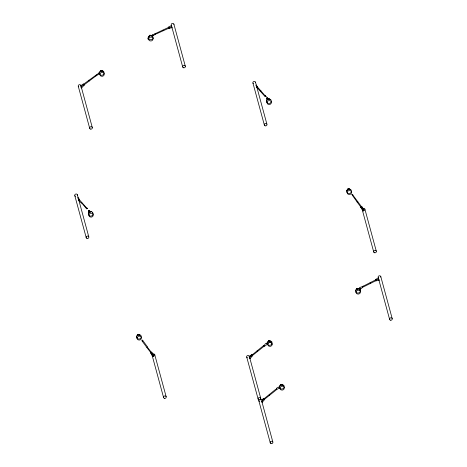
<?xml version="1.0" encoding="UTF-8"?>
<svg xmlns="http://www.w3.org/2000/svg" width="467" height="467" viewBox="0 0 467 467"><rect width="100%" height="100%" fill="white"/><g stroke="black" fill="none" stroke-linecap="round" stroke-linejoin="round"><path stroke-width="0.7" d="M92.694 213.857L92.711 213.372M266.82 101.263L266.838 100.779M137.432 335.469L137.531 334.979A1.074 0.963 -15.2 0 1 138.39 334.39L138.921 334.442A1.074 0.963 -15.2 0 1 139.178 334.57M347.571 189.906L347.67 189.421A1.074 0.963 -15.2 0 1 348.534 188.826L349.065 188.878A1.022 0.916 -15.2 0 1 349.596 189.38M268.297 341.611L268.385 341.179A0.876 0.782 -15.2 0 1 269.138 340.694L269.675 340.735A1.022 0.916 -15.2 0 1 270.043 341.027M280.416 385.328L280.504 384.901A0.876 0.782 -15.2 0 1 281.262 384.417L281.794 384.452A1.074 0.963 -15.2 0 1 282.319 384.983M356.613 289.33L356.7 288.904A0.876 0.782 -15.2 0 1 357.459 288.419L357.92 288.495A0.981 0.876 -15.2 0 1 358.277 288.775M89.395 212.146L89.384 212.362A0.876 0.782 -15.2 0 0 89.43 212.573M347.676 189.824L347.769 189.392A0.981 0.876 -15.2 0 1 348.534 188.866L349.007 188.907A0.876 0.782 -15.2 0 1 349.474 189.345M280.299 385.409L280.404 384.925A1.022 0.916 -15.2 0 1 281.268 384.37L281.724 384.493A0.981 0.876 -15.2 0 1 282.185 384.966M152.347 35.013L152.598 35.264L155.178 33.484L155.604 34.167L152.837 35.807L152.347 35.013L151.378 35.585M272.185 344.191L271.952 345.189A2.207 1.973 -15.2 0 1 270.136 346.356L269.045 346.205A2.125 1.903 -15.2 0 1 267.883 344.64L268.122 343.636M149.218 36.187L149.323 35.761A0.876 0.782 -15.2 0 1 150.094 35.305L150.555 35.393A0.981 0.876 -15.2 0 1 150.899 35.685M99.343 73.874L98.852 73.05L99.459 74.119L98.916 73.144L96.225 75.006L96.599 75.555L99.343 73.874L99.08 73.325M359.672 288.057L360.314 289.079L359.672 288.057L358.259 288.968M100.236 71.591L100.364 71.107A1.022 0.916 -15.2 0 1 101.246 70.581L101.765 70.68A1.074 0.963 -15.2 0 1 102.267 71.229M99.594 73.004L99.658 72.525M89.477 212.608L88.572 211.469L88.718 210.868M268.052 98.876L267.182 99.471C265.466 98.309 268.531 96.984 268.49 99.308M256.149 85.455L265.058 95.7L264.52 95.933L256.436 86.885M88.707 213.378L88.858 212.911A1.985 1.78 -15.2 0 1 89.991 211.907M346.969 190.857L347.127 190.39M137.292 337.349L137.105 338.353A2.207 1.973 -15.2 0 0 138.343 339.9L139.44 340.029A2.125 1.903 -15.2 0 0 141.192 338.832L141.373 337.822A2.207 1.973 -15.2 0 0 140.135 336.275L139.038 336.147A2.125 1.903 -15.2 0 0 137.292 337.349M89.384 211.942L89.285 212.427A1.022 0.916 -15.2 0 0 89.343 212.666M137.549 335.166L137.625 334.956A0.981 0.876 -15.2 0 1 138.395 334.43L138.868 334.471A0.876 0.782 -15.2 0 1 139.067 334.57M267.585 342.661L267.772 342.2A2.107 1.886 -15.2 0 1 268.969 341.214M279.704 386.378L279.891 385.917M355.918 290.404L356.105 289.943A2.107 1.886 -15.2 0 1 356.409 289.528M148.541 37.226L148.739 36.77A2.107 1.886 -15.2 0 1 149.061 36.362M82.075 203.402L86.389 208.527L86.926 208.294L77.726 197.909M352.351 195.288L362.293 209.169M141.752 340.233L142.079 340.373L142.161 339.918M379.309 280.066L375.999 280.865L375.427 280.095L375.515 279.482L378.375 277.953M375.999 280.865L376.174 280.574M168.453 27.547L168.552 26.94L171.471 25.504L171.838 26.847L168.453 27.547L168.99 28.341L172.125 27.687L171.587 26.899M168.99 28.341L169.089 27.734M262.366 400.137L275.752 389.274L276.178 389.992L263.832 399.822M83.447 84.288L95.653 75.391M83.33 85.443L95.957 75.917M169.708 27.81L156.276 33.916L155.896 33.361L168.645 27.349M263.633 345.557L264.059 346.269L263.633 345.557L250.248 356.42M376.688 280.317L363.554 286.837L363.116 286.224L376.857 279.278M363.554 286.837L363.104 286.113M98.916 73.144L99.629 72.893M152.411 35.124L152.954 36.052L152.826 35.702M265.04 96.079C264.631 97.083 266.33 95.321 265.116 96.004M96.611 75.543L96.179 74.819M155.178 33.484L155.599 34.219M267.358 343.998C261.333 350.127 266.108 340.04 267.468 344.249L267.369 343.928M362.847 286.977C359.87 291.163 357.95 286.966 362.62 286.621M360.203 288.828L359.748 288.121M279.54 387.791C279.768 386.127 275.174 388.059 276.727 389.449C277.9 388.801 280.112 388.077 279.015 386.95M362.439 286.487L362.906 287.147M276.791 389.496L276.371 388.789M249.384 357.95L252.081 354.891L252.653 355.661L249.956 358.72L249.016 356.607L251.731 354.558L252.303 355.329M261.502 401.667L264.199 398.614L264.771 399.384L262.075 402.437M80.978 87.195L83.745 84.241L84.288 85.029L81.515 87.989L80.61 85.852L83.395 83.902L83.745 84.241M147.158 347.244L146.977 347.652L152.435 354.704M88.806 210.85C88.024 211.802 89.985 210.617 88.987 210.728M89.909 211.674C92.735 210.477 94.696 215.001 91.643 215.97C88.818 217.295 86.774 212.689 89.862 211.72A0.625 0.56 -15.2 0 1 90.785 211.761M267.865 99.144A0.706 0.63 -15.2 0 1 269.062 99.249A0.706 0.63 -15.2 0 0 267.895 99.261L267.982 98.811A0.625 0.56 -15.2 0 1 268.957 99.173M348.096 189.765A0.625 0.56 -15.2 0 1 348.02 188.972L348.143 188.866M251.713 356.105L264.071 346.257M78.544 200.057L79.408 199.467L78.012 197.594M256.681 87.463L257.539 86.874L256.149 84.994M88.572 211.469L89.436 210.874L88.958 210.687M89.915 211.475L89.051 212.071L89.506 212.818M266.704 98.876L267.503 98.035M361.82 206.858L360.962 207.447L361.732 206.542L363.705 209.175L364.073 210.518L363.215 211.107L360.851 207.412L361.732 206.542M151.676 352.422L150.818 353.011L151.594 352.1L153.567 354.739L153.929 356.082L153.071 356.671L150.707 352.976L151.594 352.1M363.04 210.839L363.898 210.249M152.896 356.397L153.76 355.807M358.744 288.729L359.689 288.121M359.041 288.752L359.742 288.302M261.135 400.324L263.855 398.281L264.199 398.614M151.396 35.65L152.365 35.072M151.693 35.679L152.411 35.253M98.864 73.138L99.815 72.502M268.169 99.051L268.052 99.068A0.625 0.56 -15.2 0 1 268.992 99.29M267.871 98.951L268.91 98.806A1.022 0.916 -15.2 0 1 269.447 99.308M82.396 203.122C83.138 204.768 78.654 201.073 78.765 200.004M147.333 347.121L152.82 354.214L152.511 354.202M268.157 99.249L268.472 99.249M352.76 194.972L362.935 208.609M375.427 280.095L378.737 279.295M150.549 35.498C140.976 41.872 160.315 40.349 150.456 35.34M101.707 70.803C98.076 70.786 98.846 76.535 102.372 75.205C105.25 74.51 104.363 70.383 101.596 70.663M268.636 99.185L269.167 99.185M90.505 211.779L91.03 211.779M269.488 341.097L270.019 341.103M269.932 342.474L271.023 342.62M252.081 354.891L251.731 354.558M150.129 35.264L151.034 35.685M84.288 85.029L83.932 84.69M282.64 384.948L281.613 384.814A2.107 1.886 -15.2 0 0 281.087 384.931M102.647 71.188L101.625 71.019A2.107 1.886 -15.2 0 0 101.094 71.124M267.404 98.088L266.756 98.642L267.428 98.128L265.577 95.84M266.896 343.292L267.346 344.01M265.163 95.379L264.52 95.933M352.311 195.533L352.953 194.978M87.031 207.973L86.389 208.527M142.838 340.577L142.166 341.097L146.977 347.652L147.35 347.571L147.642 347.133L142.809 340.536L142.166 341.097M95.951 76.016L95.542 75.339M358.411 288.769L357.483 288.378A1.022 0.916 -15.2 0 0 356.625 288.933L356.514 289.417A1.074 0.963 -15.2 0 0 356.566 289.657M255.916 85.537L257.539 86.874M78.322 198.58L79.408 199.467M358.014 288.804L357.909 288.699A0.625 0.56 -15.2 0 0 356.899 289.342M357.004 289.324L356.899 289.213A0.625 0.56 -15.2 0 1 357.226 288.355A0.625 0.56 -15.2 0 1 358.043 288.822M269.698 341.085L269.593 340.98A0.625 0.56 -15.2 0 0 268.583 341.622M268.688 341.599L268.583 341.494A0.625 0.56 -15.2 0 1 268.91 340.63A0.625 0.56 -15.2 0 1 269.728 341.097M281.747 384.545L281.642 384.44A0.625 0.56 -15.2 0 0 280.632 385.082A0.706 0.63 -15.2 0 1 280.9 384.633M150.625 35.708L150.526 35.603A0.625 0.56 -15.2 0 0 149.498 36.21M149.592 36.198L149.493 36.087A0.625 0.56 -15.2 0 1 149.854 35.235A0.625 0.56 -15.2 0 1 150.648 35.726M100.627 71.41L100.639 71.416A0.625 0.56 -15.2 0 1 101.07 70.535A0.625 0.56 -15.2 0 1 101.765 71.2M370.144 282.751L370.459 283.271M267.573 98.28L268.478 99.413M266.639 98.636L267.299 99.5M90.341 211.843L89.372 210.635L90.347 212.012M88.502 211.23L89.489 212.503M378.492 279.354L379.064 280.124M249.582 357.722L250.154 358.493M261.701 401.439L262.273 402.21M360.874 207.132L362.123 208.866M150.73 352.69L151.565 353.846M163.088 30.116L163.357 30.682L163.205 30.302M257.375 350.933L257.142 350.676L257.539 351.213M168.64 27.261L169.177 28.049M81.182 86.979L81.719 87.767M361.709 206.823L364.073 210.518M151.571 352.387L153.929 356.082M364.861 209.064L376.285 251.112M380.768 276.534L392.192 318.582M362.328 210.027L373.752 252.075M378.206 277.421L389.63 319.469M255.484 82.139L266.908 124.187M252.956 83.103L264.38 125.156M173.882 24.173L185.306 66.221M171.862 27.074L182.72 67.02M261.987 402.04L272.839 441.986M249.868 358.323L260.72 398.269M258.852 400.826L270.276 442.874M246.734 357.109L258.158 399.157M154.717 354.622L166.147 396.676M81.439 87.592L92.297 127.538M152.189 355.591L163.613 397.639M78.281 86.29L89.705 128.337M77.353 194.739L88.777 236.787M74.819 195.702L86.243 237.75M268.116 98.823L268.204 99.208M90.067 211.808L89.979 211.417L90.779 211.405A1.022 0.916 -15.2 0 1 91.188 211.691M268.233 341.932L268.286 341.208A1.022 0.916 -15.2 0 1 269.15 340.653L269.605 340.77A0.981 0.876 -15.2 0 1 269.961 341.05M89.798 211.954L89.868 212.438M269.833 341.173A0.706 0.63 -15.2 0 0 268.945 340.828A0.706 0.63 -15.2 0 0 268.513 341.663A0.706 0.63 -15.2 0 1 269.786 341.149M247.405 357.786A1.354 1.214 -15.2 0 1 247.282 355.673A1.354 1.214 -15.2 0 1 249.36 356.531M270.936 342.679A2.125 1.903 -15.2 0 1 272.098 344.249M268.058 343.56A2.207 1.973 -15.2 0 1 269.873 342.399M270.521 341.231A1.985 1.78 -15.2 0 1 270.959 341.476M271.525 342.241A1.985 1.78 -15.2 0 1 271.619 342.708M268.146 342.177A1.617 1.448 -15.2 0 1 268.379 341.85M269.319 99.29A0.876 0.782 -15.2 0 0 268.852 98.852L268.379 98.811A0.981 0.876 -15.2 0 0 267.743 99.144M253.353 83.605A1.354 1.214 -15.2 0 1 253.762 81.497A1.354 1.214 -15.2 0 1 255.548 82.77M269.669 99.308A2.107 1.886 -15.2 0 1 270.119 99.553M266.99 100.312A1.985 1.78 -15.2 0 1 267.27 99.897M356.823 289.342A0.706 0.63 -15.2 0 1 358.101 288.869A0.706 0.63 -15.2 0 0 357.261 288.553A0.706 0.63 -15.2 0 0 356.829 289.382M378.585 277.935A1.354 1.214 -15.2 0 1 379.07 275.834A1.354 1.214 -15.2 0 1 380.803 277.164M358.854 288.974A1.985 1.78 -15.2 0 1 359.292 289.219M359.859 289.984A1.985 1.78 -15.2 0 1 359.952 290.451M356.817 289.19A2.107 1.886 -15.2 0 1 357.302 288.956M356.397 289.925A1.617 1.448 -15.2 0 1 356.636 289.598M356.951 289.33A1.617 1.448 -15.2 0 1 357.331 289.149M149.16 36.514A1.074 0.963 -15.2 0 1 149.119 36.268L149.242 35.79A1.074 0.963 -15.2 0 1 150.181 35.223M149.428 36.204A0.706 0.63 -15.2 0 1 150.718 35.778M149.428 36.251A0.706 0.63 -15.2 0 1 150.689 35.661M171.652 25.498A1.354 1.214 -15.2 0 1 172.054 23.478A1.354 1.214 -15.2 0 1 173.934 24.482M151.524 35.889A1.985 1.78 -15.2 0 1 151.95 36.152M149.026 36.759A1.617 1.448 -15.2 0 1 149.277 36.444M347.903 189.795A0.706 0.63 -15.2 0 1 348.703 189.053M349.036 189.17A0.706 0.63 -15.2 0 1 349.252 189.427M347.915 189.835A0.706 0.63 -15.2 0 1 348.674 188.937M349.129 189.164A0.706 0.63 -15.2 0 1 349.217 189.31M362.731 210.524A1.354 1.214 -15.2 0 1 362.269 209.397M362.824 208.58A1.354 1.214 -15.2 0 1 364.937 209.374M347.985 189.795A0.625 0.56 -15.2 0 1 348.674 189.007M349.082 189.088A0.625 0.56 -15.2 0 1 349.112 189.38M348.02 188.972A0.625 0.56 -15.2 0 1 348.896 188.861M350.612 189.964A2.107 1.886 -15.2 0 0 349.801 189.386L348.767 189.258A1.985 1.78 -15.2 0 0 347.401 189.97M138.862 334.617A0.706 0.63 -15.2 0 0 137.736 335.072A0.625 0.56 -15.2 0 1 138.144 334.354A0.625 0.56 -15.2 0 1 138.938 334.652M152.68 354.144A1.354 1.214 -15.2 0 1 154.781 355.253M152.586 356.087A1.354 1.214 -15.2 0 1 152.236 354.651M139.505 334.973A1.074 0.963 -15.2 0 1 139.563 335.224M137.812 335.067A0.625 0.56 -15.2 0 1 137.952 334.792M138.214 334.611A0.625 0.56 -15.2 0 1 138.687 334.606M137.181 337.787A2.107 1.886 -15.2 0 1 136.93 337.367M137.818 335.026A0.706 0.63 -15.2 0 1 138.045 334.757M140.112 335.189A2.107 1.886 -15.2 0 0 139.662 334.944L138.629 334.821A1.985 1.78 -15.2 0 0 137.263 335.528M138.232 335.119A1.617 1.448 -15.2 0 1 139.055 335.014M100.598 71.69A0.706 0.63 -15.2 0 1 101.059 70.873M101.59 70.891A0.706 0.63 -15.2 0 1 101.934 71.247M100.639 71.72A0.706 0.63 -15.2 0 1 101.024 70.751A0.706 0.63 -15.2 0 1 101.929 71.288M78.637 86.815A1.354 1.214 -15.2 0 1 79.04 84.79A1.354 1.214 -15.2 0 1 80.919 85.8M100.633 71.533A0.625 0.56 -15.2 0 1 101.059 70.815M101.532 70.838A0.625 0.56 -15.2 0 1 101.829 71.165M99.862 72.07A2.107 1.886 -15.2 0 1 100.603 71.34M102.133 71.206A0.981 0.876 -15.2 0 0 101.689 70.715L101.234 70.622A0.876 0.782 -15.2 0 0 100.458 71.083L100.352 71.509A0.981 0.876 -15.2 0 0 100.393 71.725M103.073 71.451A1.985 1.78 -15.2 0 1 103.604 72.233M91.077 211.703A0.876 0.782 -15.2 0 0 90.715 211.446L90.242 211.405A0.981 0.876 -15.2 0 0 89.792 211.586M75.514 196.356A1.354 1.214 -15.2 0 1 74.866 194.762A1.354 1.214 -15.2 0 1 76.652 194.079A1.354 1.214 -15.2 0 1 77.306 195.673M92.343 212.491A2.107 1.886 -15.2 0 1 92.594 212.905M89.991 211.329A0.625 0.56 -15.2 0 1 90.826 211.773M89.892 211.738A0.706 0.63 -15.2 0 1 90.872 211.825M89.862 211.621A0.706 0.63 -15.2 0 1 90.925 211.849M280.696 385.012A0.706 0.63 -15.2 0 1 280.93 384.75M281.782 384.75A0.706 0.63 -15.2 0 1 281.986 385.012M281.064 384.551A0.706 0.63 -15.2 0 1 281.595 384.551M281.87 384.75A0.706 0.63 -15.2 0 1 281.992 385.053A1.617 1.448 -15.2 0 0 281.613 385.03M259.524 401.503A1.354 1.214 -15.2 0 1 259.132 399.612M260.417 399.168A1.354 1.214 -15.2 0 1 261.415 399.939M280.194 385.503A2.107 1.886 -15.2 0 1 280.603 385.17M280.685 385.053A0.625 0.56 -15.2 0 1 280.953 384.68M281.817 384.802A0.625 0.56 -15.2 0 1 281.916 385.077M283.078 385.193A1.985 1.78 -15.2 0 1 283.416 385.538M136.417 336.538C135.932 339.55 140.923 340.058 141.355 337.156C141.84 334.144 136.849 333.636 136.417 336.538M266.418 100.936C265.933 103.954 270.924 104.462 271.356 101.561C271.847 98.543 266.85 98.035 266.418 100.936M346.555 190.974C346.07 193.992 351.067 194.5 351.493 191.598C351.984 188.586 346.987 188.073 346.555 190.974M88.975 214.902L88.952 215.415A2.207 1.973 -15.2 0 0 90.195 216.962L91.287 217.091A2.125 1.903 -15.2 0 0 93.038 215.888L93.225 214.884A2.207 1.973 -15.2 0 0 91.981 213.337L90.89 213.209A2.125 1.903 -15.2 0 0 89.139 214.406L88.975 214.902M267.112 102.308L267.089 102.816A2.207 1.973 -15.2 0 0 268.327 104.369L269.424 104.497A2.125 1.903 -15.2 0 0 271.175 103.295L271.362 102.291A2.207 1.973 -15.2 0 0 270.119 100.738L269.021 100.609A2.125 1.903 -15.2 0 0 267.276 101.812L267.112 102.308M347.267 192.281L347.244 192.789A2.207 1.973 -15.2 0 0 348.487 194.342L349.579 194.465A2.125 1.903 -15.2 0 0 351.33 193.268L351.517 192.258A2.207 1.973 -15.2 0 0 350.273 190.711L349.182 190.583A2.125 1.903 -15.2 0 0 347.43 191.785L347.267 192.281M280.048 387.849L280.002 388.357A2.125 1.903 -15.2 0 0 281.163 389.927L282.255 390.073A2.207 1.973 -15.2 0 0 284.07 388.912L284.31 387.908A2.125 1.903 -15.2 0 0 283.142 386.343L282.05 386.191A2.207 1.973 -15.2 0 0 280.241 387.359L280.048 387.849M356.152 291.852L356.105 292.36A2.125 1.903 -15.2 0 0 357.273 293.93L358.358 294.076A2.207 1.973 -15.2 0 0 360.174 292.914L360.413 291.916A2.125 1.903 -15.2 0 0 359.251 290.346L358.16 290.2A2.207 1.973 -15.2 0 0 356.344 291.361L356.152 291.852M267.188 342.825C266.54 345.907 271.59 346.24 272.121 343.449C272.769 340.367 267.719 340.029 267.188 342.825M279.307 386.542C278.659 389.624 283.708 389.963 284.24 387.166C284.888 384.084 279.838 383.746 279.307 386.542M355.48 290.562C354.838 293.644 359.882 293.982 360.419 291.186C361.061 288.104 356.017 287.765 355.48 290.562M100.002 73.99L99.938 74.498A2.125 1.903 -15.2 0 0 101.03 76.109L102.115 76.29A2.207 1.973 -15.2 0 0 103.972 75.187L104.246 74.195A2.125 1.903 -15.2 0 0 103.149 72.589L102.069 72.403A2.207 1.973 -15.2 0 0 100.212 73.506L100.002 73.99M148.775 38.668L148.704 39.175A2.125 1.903 -15.2 0 0 149.802 40.787L150.882 40.968A2.207 1.973 -15.2 0 0 152.738 39.864L153.018 38.872A2.125 1.903 -15.2 0 0 151.921 37.261L150.841 37.08A2.207 1.973 -15.2 0 0 148.985 38.183L148.775 38.668M260.166 90.884L260.837 90.54L260.166 90.884M357.109 201.919L357.786 201.575L357.109 201.919M86.798 208.825L87.463 208.475L86.798 208.825M351.849 194.745L352.521 194.395L351.849 194.745M88.923 80.196L89.349 80.943L88.946 80.207M269.261 394.393L269.71 395.129L269.284 394.405M258.829 399.834A1.354 1.214 -15.2 0 0 260.784 398.579A1.354 1.214 -15.2 0 0 258.706 397.721A1.354 1.214 -15.2 0 0 258.829 399.834M265.075 125.81A1.354 1.214 -15.2 0 0 266.984 124.496A1.354 1.214 -15.2 0 0 264.871 123.708A1.354 1.214 -15.2 0 0 265.075 125.81M390.301 320.146A1.354 1.214 -15.2 0 0 392.257 318.897A1.354 1.214 -15.2 0 0 390.178 318.039A1.354 1.214 -15.2 0 0 390.301 320.146M183.356 67.727A1.354 1.214 -15.2 0 0 185.358 66.536A1.354 1.214 -15.2 0 0 183.321 65.608A1.354 1.214 -15.2 0 0 183.356 67.727M374.452 252.735A1.354 1.214 -15.2 0 0 376.361 251.421A1.354 1.214 -15.2 0 0 374.248 250.633A1.354 1.214 -15.2 0 0 374.452 252.735M164.308 398.293A1.354 1.214 -15.2 0 0 166.223 396.985A1.354 1.214 -15.2 0 0 164.104 396.191A1.354 1.214 -15.2 0 0 164.308 398.293M90.347 129.038A1.354 1.214 -15.2 0 0 92.343 127.847A1.354 1.214 -15.2 0 0 90.306 126.919A1.354 1.214 -15.2 0 0 90.347 129.038M86.938 238.403A1.354 1.214 -15.2 0 0 88.853 237.096A1.354 1.214 -15.2 0 0 86.739 236.302A1.354 1.214 -15.2 0 0 86.938 238.403M270.948 443.551A1.354 1.214 -15.2 0 0 272.903 442.302A1.354 1.214 -15.2 0 0 270.825 441.443A1.354 1.214 -15.2 0 0 270.948 443.551"/></g></svg>
